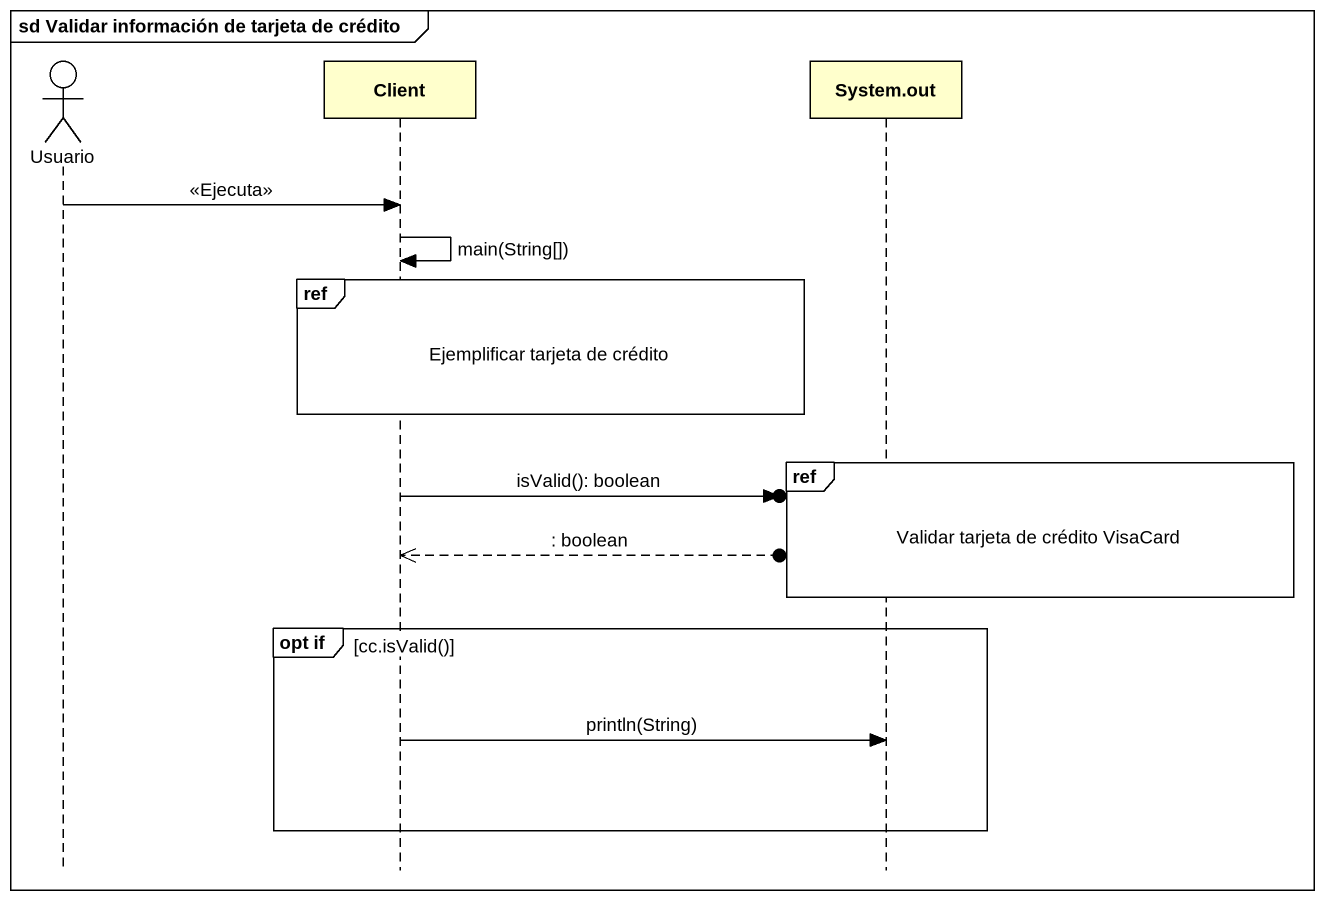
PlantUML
@startuml
mainframe sd Validar información de tarjeta de crédito
hide footbox
actor Usuario
participant Client
participant "System.out" as System_out

Usuario -> Client : <<Ejecuta>>
Client -> Client : main(String[])
ref over Client : Ejemplificar tarjeta de crédito
ref over System_out : Validar tarjeta de crédito VisaCard
Client ->o] : isValid(): boolean
Client <<--o] : : boolean
group opt if [cc.isValid()]
  Client -> System_out : println(String)
end
@enduml
